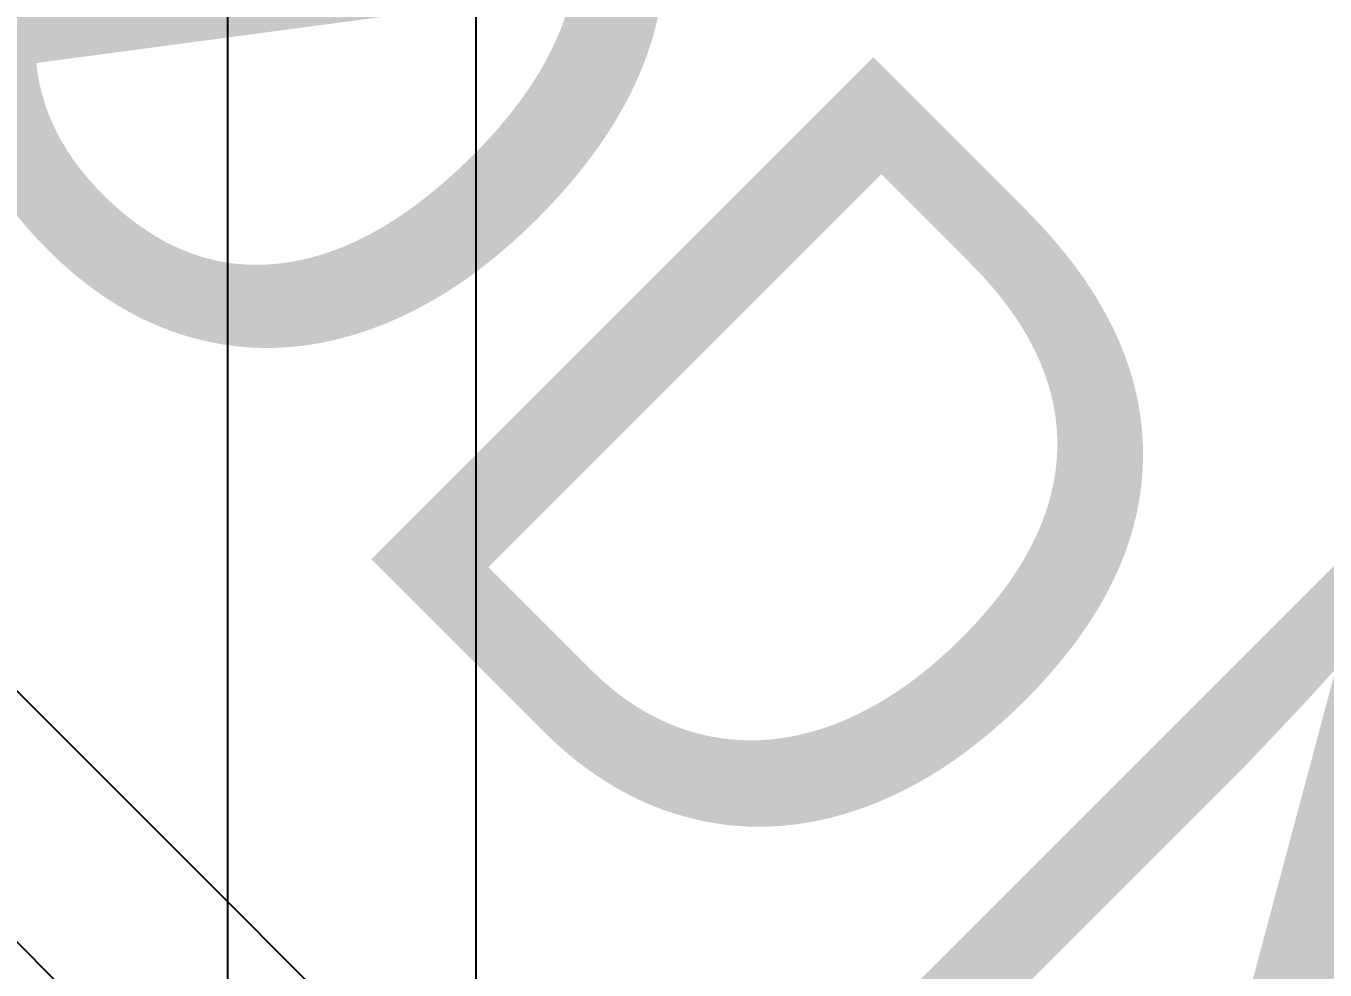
# Model space of a CAD drawing. Header units: millimetres. Extents: x -1292 to 2253, y 326 to 453.
# Drawn here: x 2098.9353 to 2099.1184, y 345.2261 to 345.3591 of the extents above; entities that cross this region are included whole.
import ezdxf
from ezdxf.enums import TextEntityAlignment as Align

# ---------------------------------------------------------------- set-up
doc = ezdxf.new("R2010")
doc.units = ezdxf.units.MM
doc.header["$LTSCALE"] = 0.5
doc.linetypes.add('HIDDENX2', pattern=[0.75, 0.5, -0.25])
for name, color, linetype in [('-HIDRO', 8, 'Continuous'), ('Eixo', 4, 'HIDDENX2'), ('Esgoto', 5, 'ByLayer'), ('TEXTO', 7, 'Continuous')]:
    doc.layers.add(name, color=color, linetype=linetype)

msp = doc.modelspace()

# ---------------------------------------------------------------- linework, layer by layer
at = {"layer": '-HIDRO', "ltscale": 0.05}
msp.add_line((2098.99874, 346.8212), (2098.99874, 339.97117), dxfattribs=at)
at = {"layer": '-HIDRO'}
for p, q in [((2098.99874, 345.98511), (2098.99874, 344.18511)), ((2098.96374, 345.95011), (2098.96374, 344.22011))]:
    msp.add_line(p, q, dxfattribs=at)
at = {"layer": 'Eixo'}
msp.add_line((2099.00473, 345.15937), (2098.89671, 345.26739), dxfattribs=at)
at = {"layer": 'Esgoto', "color": 3}
msp.add_polyline3d([(2099.0224, 345.17705, 0), (2098.91439, 345.28507, 0)], dxfattribs=at)

# ---------------------------------------------------------------- texts
at = {"layer": 'TEXTO'}
msp.add_text('ØDN 50', height=0.1, rotation=315, dxfattribs=at).set_placement((2099.10883, 345.22987), align=Align.MIDDLE_CENTER)

doc.saveas('drawing.dxf')
